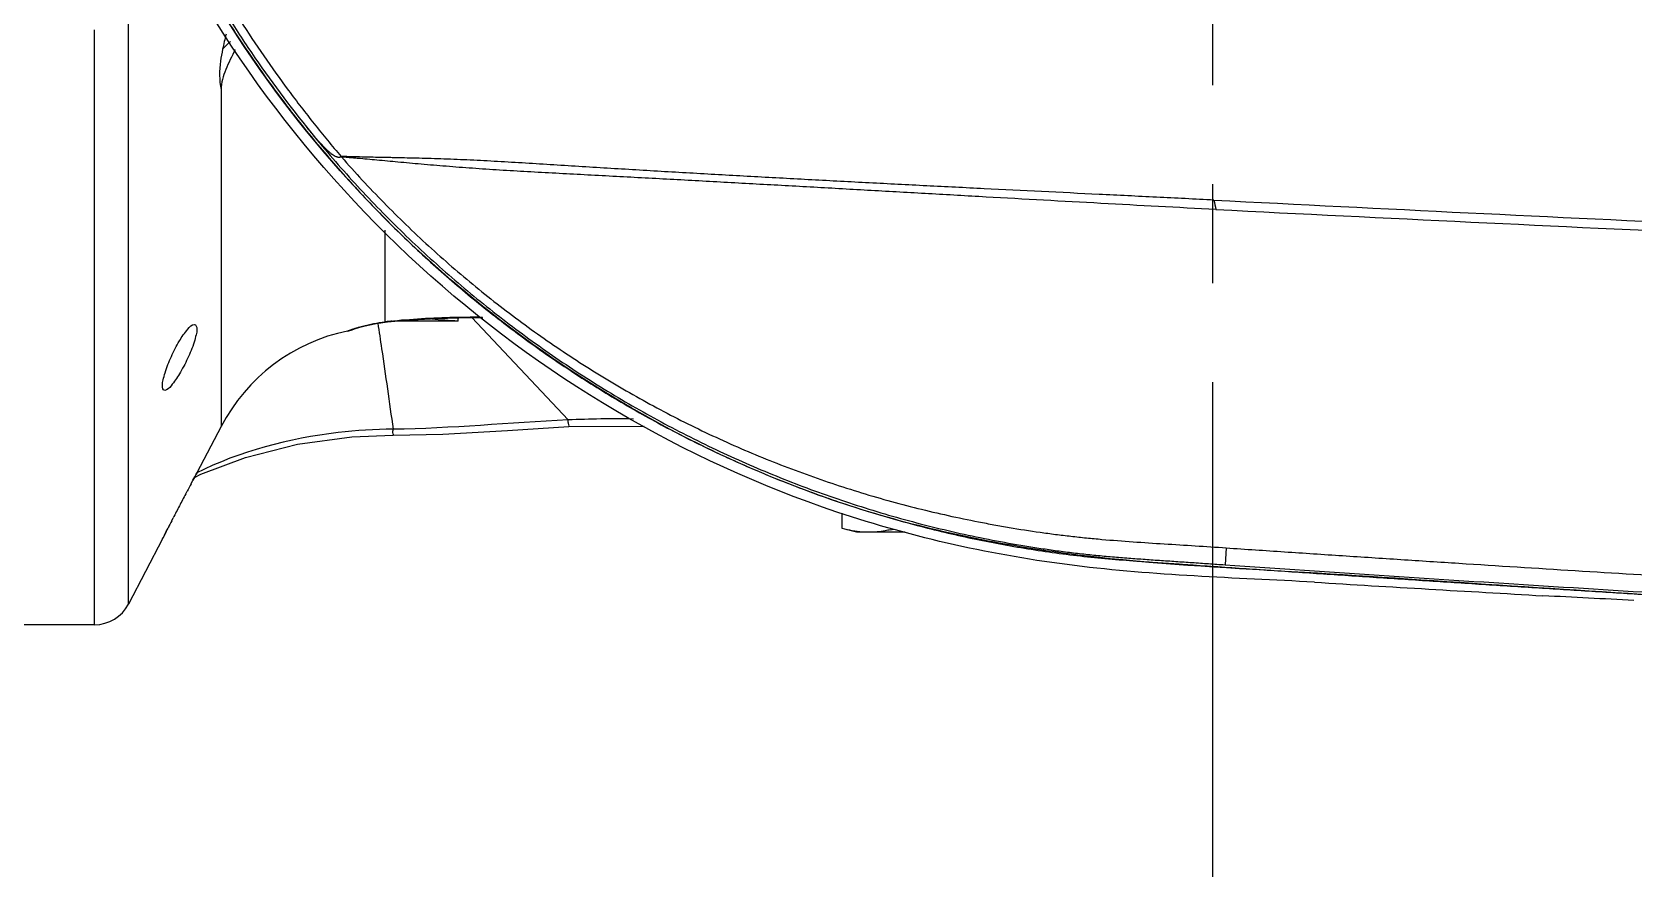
# Model space of a CAD drawing. Header units: millimetres. Extents: x 5828 to 6704, y 123 to 421.
# Drawn here: x 6364.93 to 6371, y 360.37 to 363.58 of the extents above; entities that cross this region are included whole.
import ezdxf

# ---------------------------------------------------------------- set-up
doc = ezdxf.new("R2010")
doc.units = ezdxf.units.MM
doc.linetypes.add('CENTER', pattern=[0.6, 0.375, -0.075, 0.075, -0.075])
doc.layers.add('中心线', color=7, linetype='Continuous')
doc.layers.add('外形图', color=7, linetype='Continuous')

msp = doc.modelspace()

# ---------------------------------------------------------------- linework, layer by layer
at = {"layer": '中心线', "linetype": 'CENTER', "ltscale": 5}
msp.add_line((6369.4033, 360.3738), (6369.4033, 371.3019), dxfattribs=at)
at = {"layer": '外形图', "linetype": 'ByBlock'}
for p, q in [((6365.2939, 361.4073), (6365.2939, 363.6232)), ((6365.1656, 361.3296), (6365.1656, 363.5831)), ((6365.6451, 363.3571), (6365.6451, 362.0805)), ((6366.2657, 362.8248), (6366.2657, 362.477)), ((6366.1789, 362.4588), (6366.2333, 362.4711)), ((6366.2333, 362.4711), (6366.2757, 362.4769)), ((6366.2657, 362.477), (6366.2755, 362.4769)), ((6366.2755, 362.4769), (6366.3462, 362.4831)), ((6366.2755, 362.4769), (6366.2757, 362.4769)), ((6366.2934, 362.4797), (6366.298, 362.4801)), ((6366.5433, 362.4796), (6366.3058, 362.4796)), ((6366.3462, 362.4831), (6366.4619, 362.4901)), ((6366.5433, 362.4796), (6366.5433, 362.492)), ((6366.5947, 362.493), (6366.9597, 362.1052)), ((6366.1245, 362.4423), (6366.138, 362.4461)), ((6366.138, 362.4461), (6366.1475, 362.4493)), ((6366.138, 362.4461), (6366.1388, 362.4464)), ((6366.1388, 362.4464), (6366.1533, 362.4531)), ((6366.1467, 362.4491), (6366.1789, 362.4588)), ((6366.1585, 362.4526), (6366.1796, 362.459)), ((6366.1807, 362.4593), (6366.2077, 362.4653)), ((6365.6451, 362.0805), (6365.5533, 361.9046)), ((6366.9631, 362.081), (6367.2489, 362.0813)), ((6365.5313, 361.8634), (6365.5384, 361.8768)), ((6365.5457, 361.8903), (6365.5384, 361.8767)), ((6365.5384, 361.8768), (6365.5455, 361.89)), ((6365.5439, 361.8871), (6365.5682, 361.8997)), ((6365.5455, 361.89), (6365.551, 361.9004)), ((6365.5509, 361.9001), (6365.5457, 361.8903)), ((6365.5526, 361.9033), (6365.5509, 361.9001)), ((6365.551, 361.9004), (6365.5525, 361.9031)), ((6365.5525, 361.9031), (6365.5533, 361.9045)), ((6365.5533, 361.9045), (6365.5526, 361.9033)), ((6365.5109, 361.825), (6365.5165, 361.8354)), ((6367.9992, 361.6941), (6367.9992, 361.7517)), ((6365.4302, 361.6689), (6365.437, 361.6823)), ((6365.4369, 361.6822), (6365.4303, 361.6692)), ((6365.437, 361.6823), (6365.4439, 361.6959)), ((6365.458, 361.7233), (6365.4636, 361.7343)), ((6368.0533, 361.6796), (6367.9992, 361.6941)), ((6368.2379, 361.6796), (6368.0533, 361.6796)), ((6365.4229, 361.6546), (6365.2939, 361.4073)), ((6365.4229, 361.6546), (6365.4251, 361.659)), ((6365.4303, 361.6692), (6365.425, 361.6588)), ((6365.4251, 361.659), (6365.4302, 361.6689)), ((6369.4541, 361.6207), (6369.4495, 361.5566)), ((6365.1656, 361.3296), (6363.9533, 361.3296))]:
    msp.add_line(p, q, dxfattribs=at)
for points in [[(6366.4619, 362.4901), (6366.588, 362.4931), (6366.6374, 362.4924)], [(6366.5431, 362.492), (6366.5907, 362.4931), (6366.6374, 362.4924)], [(6365.5682, 361.8997), (6365.7372, 361.9634), (6365.9347, 362.013), (6366.141, 362.0408), (6366.2969, 362.0474)], [(6366.2969, 362.0474), (6366.4855, 362.0515), (6366.7307, 362.0656), (6366.9631, 362.081)]]:
    msp.add_lwpolyline(points, dxfattribs=at)
for centre, radius, start, end in [((6368.3055, 362.9249), 2.7184, 166.33011, 167.56569), ((6365.9222, 363.2664), 0.3648, 131.53983, 138.05557), ((6373.0852, 363.6758), 3.7508, 191.3377, 191.89448), ((6389.1179, 747.9068), 385.4727, 267.069018, 267.355594), ((6389.0188, 751.5819), 389.1733, 267.112602, 267.397409), ((6366.6069, 359.1268), 3.3675, 95.66371, 95.81422), ((6366.609, 359.1053), 3.3891, 95.3425, 95.66361), ((6366.6045, 359.1586), 3.3356, 91.06394, 95.27307), ((6366.6033, 359.2045), 3.2897, 89.42829, 91.05723), ((6366.2657, 361.7567), 0.7, 101.6369, 152.44719), ((6366.3468, 361.8517), 0.6311, 108.67433, 109.42422), ((6366.3452, 361.856), 0.6264, 107.0609, 108.65934), ((6375.4074, 356.6072), 11.1877, 151.97778, 152.1396), ((6375.6251, 356.4926), 11.4338, 152.20092, 152.45794), ((6375.886, 356.3566), 11.728, 152.4583, 152.70749), ((6376.1862, 356.2019), 12.0656, 152.76715, 152.91312), ((6368.0749, 362.1636), 0.4863, 282.75579, 284.08611), ((6366.5035, 278.4267), 83.1162, 86.899466, 87.137416), ((6365.1656, 361.4742), 0.1447, 270, 332.44719)]:
    msp.add_arc(centre, radius, start, end, dxfattribs=at)
for points, knots in [([(6373.6771, 361.295), (6373.1533, 361.3221), (6372.1058, 361.3796), (6370.7968, 361.4565), (6369.7503, 361.5299), (6368.9645, 361.5686), (6368.1857, 361.7052), (6367.2052, 362.0858), (6366.1269, 362.8751), (6365.25, 364.2147), (6364.8947, 365.7768), (6365.1085, 367.3645), (6365.8629, 368.7788), (6367.0631, 369.8364), (6368.3132, 370.3233), (6369.3596, 370.4099), (6370.1447, 370.4556), (6370.9299, 370.5095), (6371.7885, 370.5606), (6372.3855, 370.5946), (6372.7207, 370.613)], [0.2814625, 0.2814625, 0.2814625, 0.2814625, 0.3127361, 0.3440098, 0.3596457, 0.375288, 0.3909088, 0.4065401, 0.4376789, 0.4688356, 0.5000093, 0.531187, 0.5623615, 0.5935322, 0.6247079, 0.6403423, 0.655997, 0.6716257, 0.6872624, 0.7072791, 0.7072791, 0.7072791, 0.7072791]), ([(6372.7207, 370.6131), (6372.5896, 370.6059), (6372.3158, 370.5906), (6371.8993, 370.5667), (6371.4713, 370.5413), (6371.1146, 370.5196), (6370.8293, 370.5019), (6370.6154, 370.4884), (6370.4014, 370.4747), (6370.1875, 370.4609), (6369.9736, 370.4468), (6369.7953, 370.4349), (6369.6527, 370.4254), (6369.5458, 370.4181), (6369.4567, 370.412), (6369.3854, 370.4071), (6369.3319, 370.4034), (6369.2784, 370.3998), (6369.2249, 370.3962), (6369.1715, 370.3926), (6369.1002, 370.3875), (6369.0111, 370.3804), (6368.9222, 370.3717), (6368.8513, 370.3633), (6368.7804, 370.354), (6368.6921, 370.3406), (6368.5865, 370.322), (6368.4464, 370.2939), (6368.2725, 370.2524), (6368.0666, 370.1925), (6367.8638, 370.1227), (6367.6647, 370.0432), (6367.4696, 369.9541), (6367.2791, 369.8556), (6367.0936, 369.748), (6366.9135, 369.6315), (6366.7393, 369.5064), (6366.5714, 369.3731), (6366.4101, 369.2317), (6366.2558, 369.0827), (6366.109, 368.9264), (6365.97, 368.7631), (6365.839, 368.5933), (6365.7164, 368.4173), (6365.6025, 368.2356), (6365.4975, 368.0486), (6365.4017, 367.8567), (6365.3154, 367.6604), (6365.2388, 367.4601), (6365.172, 367.2563), (6365.1151, 367.0495), (6365.0527, 366.7705), (6365.0105, 366.4873), (6364.989, 366.2023), (6364.9814, 365.9165), (6364.9983, 365.5591), (6365.0497, 365.205), (6365.1111, 364.9257), (6365.1672, 364.7187), (6365.2332, 364.5147), (6365.3091, 364.3141), (6365.3947, 364.1175), (6365.4898, 363.9252), (6365.594, 363.7378), (6365.7073, 363.5557), (6365.8292, 363.3793), (6365.9595, 363.209), (6366.098, 363.0452), (6366.2442, 362.8883), (6366.3979, 362.7387), (6366.5586, 362.5967), (6366.726, 362.4627), (6366.8998, 362.337), (6367.0794, 362.2199), (6367.2645, 362.1116), (6367.4547, 362.0123), (6367.6494, 361.9225), (6367.8482, 361.8422), (6368.0508, 361.7716), (6368.2565, 361.711), (6368.4649, 361.6604), (6368.6755, 361.62), (6368.8524, 361.5946), (6368.9946, 361.5801), (6369.0836, 361.5729), (6369.1549, 361.5677), (6369.2083, 361.564), (6369.2618, 361.5605), (6369.3331, 361.5557), (6369.4222, 361.5495), (6369.5292, 361.5421), (6369.6361, 361.5348), (6369.7787, 361.5253), (6369.957, 361.5134), (6370.1709, 361.4993), (6370.3848, 361.4854), (6370.5988, 361.4718), (6370.8127, 361.4582), (6371.098, 361.4405), (6371.4547, 361.4188), (6371.8827, 361.3934), (6372.3107, 361.3688), (6372.7388, 361.3449), (6373.167, 361.3216), (6373.4797, 361.3052), (6373.6498, 361.2964), (6373.6771, 361.295)], [0.3131395, 0.3131395, 0.3131395, 0.3131395, 0.3203178, 0.3281304, 0.335943, 0.3437556, 0.347662, 0.3515683, 0.3554746, 0.3593809, 0.3632872, 0.3671935, 0.3691467, 0.3710998, 0.373053, 0.3740296, 0.3750062, 0.3759827, 0.3769593, 0.3779359, 0.3789125, 0.3808656, 0.3828188, 0.3837953, 0.3847719, 0.3867251, 0.3886782, 0.3906314, 0.3945374, 0.3984434, 0.4023495, 0.4062556, 0.4101617, 0.4140679, 0.4179741, 0.4218803, 0.4257865, 0.4296926, 0.4335988, 0.437505, 0.4414112, 0.4453173, 0.4492235, 0.4531297, 0.4570359, 0.4609421, 0.4648482, 0.4687544, 0.4726606, 0.4765668, 0.4804729, 0.4843791, 0.4921892, 0.4960954, 0.5000015, 0.5078116, 0.5156216, 0.5195278, 0.523434, 0.5273402, 0.5312463, 0.5351525, 0.5390587, 0.5429649, 0.546871, 0.5507772, 0.5546834, 0.5585896, 0.5624958, 0.5664019, 0.5703081, 0.5742143, 0.5781205, 0.5820266, 0.5859328, 0.589839, 0.5937451, 0.5976512, 0.6015573, 0.6054633, 0.6093693, 0.6132753, 0.6171812, 0.6191344, 0.6210875, 0.6220641, 0.6230407, 0.6240173, 0.6249939, 0.626947, 0.6289002, 0.6308533, 0.6328065, 0.6367128, 0.6406191, 0.6445254, 0.6484317, 0.6523381, 0.6562444, 0.664057, 0.6718696, 0.6796823, 0.6874949, 0.6953075, 0.7031201, 0.7046145, 0.7046145, 0.7046145, 0.7046145]), ([(6369.7883, 361.4909), (6369.485, 361.5067), (6368.8725, 361.5257), (6367.6699, 361.7905), (6366.3085, 362.5947), (6365.2065, 364.1269), (6364.9464, 365.367), (6364.9464, 365.9796)], [0, 0, 0, 0, 0.124038, 0.249693, 0.499705, 0.749819, 1, 1, 1, 1]), ([(6364.9946, 365.9796), (6364.9946, 365.8552), (6365.0053, 365.6063), (6365.0527, 365.2357), (6365.1312, 364.8704), (6365.222, 364.5724), (6365.3096, 364.3393), (6365.3827, 364.1675), (6365.4631, 363.999), (6365.5504, 363.834), (6365.6447, 363.6728), (6365.7796, 363.4632), (6365.8907, 363.3124), (6365.9689, 363.2153)], [0, 0, 0, 0, 0.124906, 0.249824, 0.374792, 0.499779, 0.562283, 0.624771, 0.687246, 0.749725, 0.812232, 0.874783, 1, 1, 1, 1]), ([(6365.0632, 365.4098), (6365.0702, 365.3568), (6365.0862, 365.2512), (6365.1257, 365.0412), (6365.1895, 364.7816), (6365.272, 364.5273), (6365.3492, 364.328), (6365.4124, 364.1808), (6365.481, 364.0359), (6365.5794, 363.8462), (6365.688, 363.6619), (6365.8061, 363.4839), (6365.8995, 363.3535), (6365.9973, 363.2266), (6366.0653, 363.1442), (6366.1001, 363.1036)], [0, 0, 0, 0, 0.062504, 0.125008, 0.249995, 0.374981, 0.437485, 0.499989, 0.562493, 0.624997, 0.749985, 0.812489, 0.874993, 0.937497, 1, 1, 1, 1]), ([(6365.6508, 363.5102), (6365.6476, 363.4953), (6365.6391, 363.4449), (6365.6371, 363.3922), (6365.6451, 363.3571)], [0, 0, 0, 0, 0.297781, 1, 1, 1, 1]), ([(6365.6989, 363.5077), (6365.6857, 363.4833), (6365.6616, 363.4357), (6365.6451, 363.383), (6365.6451, 363.3571)], [0, 0, 0, 0, 0.518319, 1, 1, 1, 1]), ([(6365.9689, 363.2153), (6366.0209, 363.1507), (6366.1287, 363.0242), (6366.3007, 362.8441), (6366.4827, 362.6739), (6366.6739, 362.5143), (6366.8739, 362.3657), (6367.0819, 362.2287), (6367.2973, 362.1036), (6367.5195, 361.9909), (6367.7476, 361.8908), (6367.9422, 361.8183), (6368.1, 361.767), (6368.2195, 361.7318), (6368.3399, 361.7001), (6368.4611, 361.6718), (6368.5831, 361.6469), (6368.6853, 361.6289), (6368.7674, 361.6163), (6368.829, 361.6078), (6368.8908, 361.6001), (6368.9527, 361.5935), (6369.0147, 361.5876), (6369.0768, 361.5825), (6369.1388, 361.5779), (6369.2009, 361.5736), (6369.263, 361.5694), (6369.3252, 361.5652), (6369.3873, 361.5609), (6369.4287, 361.5581), (6369.4494, 361.5567)], [0, 0, 0, 0, 0.062498, 0.124996, 0.187493, 0.249991, 0.312489, 0.374987, 0.437485, 0.499983, 0.56248, 0.624978, 0.65623, 0.687481, 0.718733, 0.749985, 0.781237, 0.812488, 0.828114, 0.843741, 0.859367, 0.874993, 0.890619, 0.906246, 0.921872, 0.937497, 0.953123, 0.968749, 0.984374, 1, 1, 1, 1]), ([(6366.1011, 363.1017), (6366.1005, 363.1017), (6366.0994, 363.1016), (6366.0979, 363.1013), (6366.0965, 363.1008), (6366.095, 363.1003), (6366.0935, 363.1001), (6366.092, 363.1), (6366.0904, 363.1001), (6366.0881, 363.1003), (6366.0852, 363.101), (6366.0802, 363.1027), (6366.0737, 363.106), (6366.0657, 363.1114), (6366.0573, 363.1182), (6366.0487, 363.126), (6366.0399, 363.1346), (6366.0311, 363.1438), (6366.0221, 363.1534), (6366.0132, 363.1633), (6366.0013, 363.1769), (6365.9865, 363.1942), (6365.9748, 363.2082), (6365.969, 363.2152)], [0, 0, 0, 0, 0.009514, 0.01828, 0.026454, 0.034516, 0.042883, 0.051566, 0.060471, 0.069648, 0.089101, 0.110134, 0.157123, 0.210729, 0.270574, 0.335505, 0.404017, 0.474996, 0.547781, 0.62186, 0.696821, 0.848216, 1, 1, 1, 1]), ([(6369.4075, 362.9384), (6369.335, 362.942), (6369.1898, 362.9492), (6368.8995, 362.9634), (6368.6092, 362.9777), (6368.3189, 362.9922), (6368.1012, 363.0034), (6367.8835, 363.0149), (6367.6658, 363.0267), (6367.4482, 363.0389), (6367.2308, 363.0515), (6367.05, 363.0626), (6366.906, 363.0716), (6366.7991, 363.0782), (6366.6936, 363.0845), (6366.5905, 363.0898), (6366.5067, 363.0933), (6366.442, 363.0954), (6366.3957, 363.0967), (6366.3513, 363.0978), (6366.3156, 363.0985), (6366.2881, 363.0991), (6366.2621, 363.0996), (6366.2311, 363.1002), (6366.1955, 363.101), (6366.1672, 363.1017), (6366.1455, 363.1022), (6366.1324, 363.1026), (6366.1222, 363.1029), (6366.1147, 363.1031), (6366.1074, 363.1033), (6366.1025, 363.1035), (6366.1001, 363.1036)], [0, 0, 0, 0, 0.065831, 0.13166, 0.263307, 0.329126, 0.394946, 0.46077, 0.5266, 0.592429, 0.658221, 0.723851, 0.756499, 0.78891, 0.820906, 0.852205, 0.882388, 0.896891, 0.910898, 0.92433, 0.937122, 0.943263, 0.94923, 0.960644, 0.971382, 0.981488, 0.986319, 0.991012, 0.993308, 0.995569, 0.997804, 1, 1, 1, 1]), ([(6366.1011, 363.1017), (6366.1271, 363.0721), (6366.1798, 363.0137), (6366.2613, 362.9282), (6366.3451, 362.845), (6366.4312, 362.7641), (6366.5194, 362.6856), (6366.6398, 362.5842), (6366.7955, 362.4637), (6366.9901, 362.3298), (6367.1919, 362.2068), (6367.4001, 362.0952), (6367.6141, 361.9953), (6367.8334, 361.9074), (6368.0199, 361.8444), (6368.171, 361.8), (6368.2852, 361.7699), (6368.4001, 361.7428), (6368.4964, 361.7228), (6368.5738, 361.7082), (6368.6513, 361.6945), (6368.7291, 361.6823), (6368.8071, 361.6718), (6368.8657, 361.6647), (6368.9244, 361.6584), (6369.0028, 361.651), (6369.1009, 361.6434), (6369.2187, 361.6359), (6369.3366, 361.6286), (6369.4151, 361.6235), (6369.4544, 361.6207)], [0, 0, 0, 0, 0.031252, 0.062505, 0.093757, 0.12501, 0.156262, 0.187514, 0.250011, 0.312509, 0.375007, 0.437503, 0.499999, 0.562494, 0.624988, 0.656238, 0.687489, 0.718739, 0.749989, 0.765614, 0.78124, 0.81249, 0.828116, 0.843742, 0.859368, 0.874994, 0.906246, 0.937497, 0.968749, 1, 1, 1, 1]), ([(6369.4149, 362.9027), (6369.2697, 362.9101), (6368.9794, 362.9257), (6368.6166, 362.9459), (6368.3263, 362.9622), (6368.1087, 362.9745), (6367.891, 362.9867), (6367.6733, 362.9988), (6367.4556, 363.0108), (6367.2743, 363.0206), (6367.1294, 363.0283), (6367.0211, 363.034), (6366.9133, 363.0397), (6366.8065, 363.0455), (6366.7013, 363.0516), (6366.5985, 363.0585), (6366.4994, 363.066), (6366.4053, 363.074), (6366.318, 363.082), (6366.25, 363.0884), (6366.1997, 363.093), (6366.1705, 363.0956), (6366.1481, 363.0976), (6366.1346, 363.0988), (6366.1241, 363.0997), (6366.1163, 363.1004), (6366.1087, 363.1011), (6366.1036, 363.1015), (6366.1011, 363.1017)], [0, 0, 0, 0, 0.13136, 0.262705, 0.328373, 0.394041, 0.459714, 0.525395, 0.591075, 0.656714, 0.689482, 0.722171, 0.754712, 0.786992, 0.818832, 0.849974, 0.88007, 0.908666, 0.935231, 0.959325, 0.970397, 0.980844, 0.985844, 0.990701, 0.993077, 0.995417, 0.997728, 1, 1, 1, 1]), ([(6366.1614, 362.4549), (6366.168, 362.4569), (6366.2021, 362.4668), (6366.2372, 362.4736), (6366.2657, 362.477)], [0, 0, 0, 0, 0.193034, 1, 1, 1, 1]), ([(6366.2387, 362.4715), (6366.2437, 362.4395), (6366.264, 362.3059), (6366.2825, 362.172), (6366.297, 362.0703)], [0, 0, 0, 0, 0.239906, 1, 1, 1, 1]), ([(6365.4871, 362.4047), (6365.4966, 362.4205), (6365.5121, 362.442), (6365.5341, 362.4672), (6365.5443, 362.4672)], [0, 0, 0, 0, 0.64402, 1, 1, 1, 1]), ([(6365.5443, 362.4672), (6365.5511, 362.4672), (6365.555, 362.4463), (6365.5501, 362.4261), (6365.5399, 362.3872), (6365.519, 362.3382), (6365.4985, 362.2987), (6365.4871, 362.2797)], [0, 0, 0, 0, 0.099501, 0.206575, 0.346054, 0.674007, 1, 1, 1, 1]), ([(6366.1245, 362.4423), (6366.1248, 362.4423), (6366.1288, 362.4447), (6366.1331, 362.4455), (6366.1369, 362.4468)], [0, 0, 0, 0, 0.063086, 1, 1, 1, 1]), ([(6365.4314, 362.2172), (6365.4247, 362.2172), (6365.4214, 362.2383), (6365.4258, 362.2582), (6365.4355, 362.2972), (6365.4556, 362.3463), (6365.4758, 362.3859), (6365.4871, 362.4047)], [0, 0, 0, 0, 0.09867, 0.205735, 0.345169, 0.673522, 1, 1, 1, 1]), ([(6365.4871, 362.2797), (6365.4777, 362.264), (6365.4625, 362.243), (6365.4413, 362.2173), (6365.4314, 362.2172)], [0, 0, 0, 0, 0.64852, 1, 1, 1, 1]), ([(6366.9631, 362.081), (6366.9652, 362.0812), (6366.9596, 362.094), (6366.9608, 362.0992), (6366.9597, 362.1052)], [0, 0, 0, 0, 0.253603, 1, 1, 1, 1]), ([(6366.297, 362.0703), (6366.2275, 362.0699), (6365.9718, 362.0534), (6365.7175, 361.9868), (6365.5501, 361.9043)], [0, 0, 0, 0, 0.271573, 1, 1, 1, 1]), ([(6366.2969, 362.0474), (6366.2988, 362.0476), (6366.2947, 362.0596), (6366.2971, 362.0647), (6366.297, 362.0703)], [0, 0, 0, 0, 0.25679, 1, 1, 1, 1]), ([(6368.1002, 361.6796), (6368.0917, 361.6796), (6368.0577, 361.6809), (6368.0239, 361.6874), (6367.9992, 361.6941)], [0, 0, 0, 0, 0.247971, 1, 1, 1, 1]), ([(6368.1823, 361.6894), (6368.1755, 361.6878), (6368.1485, 361.6823), (6368.1208, 361.6796), (6368.1002, 361.6796)], [0, 0, 0, 0, 0.252323, 1, 1, 1, 1]), ([(6369.4544, 361.6207), (6369.5278, 361.6157), (6369.6747, 361.6058), (6369.8951, 361.5912), (6370.1155, 361.5767), (6370.4093, 361.5577), (6370.7766, 361.5344), (6371.2175, 361.5073), (6371.6584, 361.4809), (6372.0993, 361.4553), (6372.5403, 361.4304), (6372.9807, 361.4063), (6373.274, 361.3907), (6373.4204, 361.383)], [0, 0, 0, 0, 0.03125, 0.0625, 0.09375, 0.125, 0.1875001, 0.2500001, 0.3125001, 0.3750001, 0.4375002, 0.5000002, 0.5622153, 0.5622153, 0.5622153, 0.5622153]), ([(6369.4494, 361.5567), (6369.6505, 361.5428), (6370.0529, 361.5156), (6370.6565, 361.4768), (6371.2603, 361.4395), (6371.8641, 361.4034), (6372.468, 361.3688), (6372.9716, 361.3411), (6373.2739, 361.325), (6373.3749, 361.3197)], [0, 0, 0, 0, 0.0312513, 0.0625026, 0.0937539, 0.1250052, 0.1562565, 0.1875077, 0.2031789, 0.2031789, 0.2031789, 0.2031789])]:
    msp.add_open_spline(points, degree=3, knots=knots, dxfattribs=at)
for points in [[(6366.3493, 362.4832), (6366.3359, 362.4812), (6366.3224, 362.48), (6366.3089, 362.4797)], [(6366.4433, 362.4889), (6366.4765, 362.4852), (6366.5099, 362.4824), (6366.5433, 362.4809)], [(6366.9597, 362.1052), (6366.7387, 362.0954), (6366.5182, 362.0725), (6366.297, 362.0703)], [(6367.2075, 362.1088), (6367.1249, 362.111), (6367.0422, 362.1089), (6366.9597, 362.1052)], [(6369.7883, 361.4909), (6370.0769, 361.4724), (6370.3657, 361.4563), (6370.6544, 361.4392)]]:
    msp.add_open_spline(points, degree=3, dxfattribs=at)

doc.saveas('drawing.dxf')
